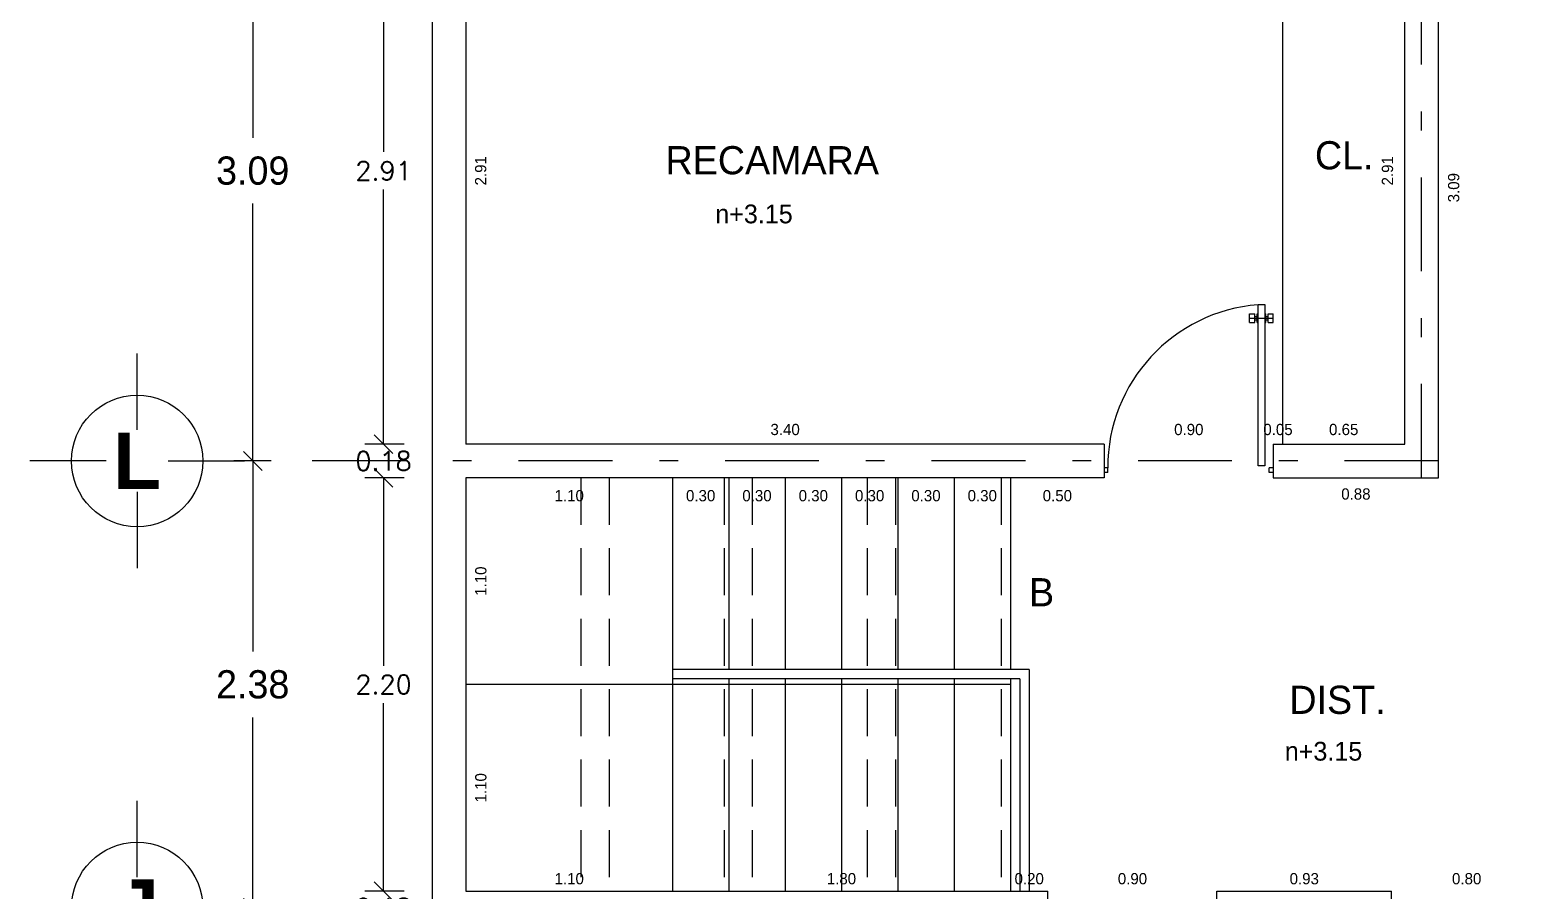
# Model space of a CAD drawing. Extents: x 12 to 127, y -37 to 29.
# Drawn here: x 58.28 to 66.24, y 7.18 to 11.77 of the extents above; entities that cross this region are included whole.
import ezdxf
from ezdxf.enums import TextEntityAlignment as Align

# ---------------------------------------------------------------- set-up
doc = ezdxf.new("R2010")
doc.units = 0
doc.header["$PDMODE"] = 34
doc.linetypes.add('DASHDOT', pattern=[1, 0.5, -0.25, 0, -0.25])
doc.linetypes.add('HIDDEN', pattern=[0.375, 0.25, -0.125])
doc.layers.get('0').update_dxf_attribs({"linetype": 'CONTINUOUS'})
doc.layers.get('DEFPOINTS').update_dxf_attribs({"linetype": 'CONTINUOUS'})
for name, color, linetype in [('CEXT', 5, 'CONTINUOUS'), ('CEXT2', 5, 'CONTINUOUS'), ('CINT', 7, 'CONTINUOUS'), ('DESNIVEL', 4, 'CONTINUOUS'), ('EJES', 10, 'DASHDOT'), ('M1', 2, 'CONTINUOUS'), ('MUROS', 6, 'CONTINUOUS'), ('NIVELES', 7, 'CONTINUOUS'), ('PROY', 3, 'HIDDEN'), ('PTAS', 33, 'CONTINUOUS'), ('TEJES', 7, 'CONTINUOUS'), ('TEXTOS', 7, 'CONTINUOUS')]:
    doc.layers.add(name, color=color, linetype=linetype)
doc.styles.add('EJES', font='swisseb.ttf')
doc.styles.add('LETER', font='simplex.shx')
doc.styles.add('STYLE1', font='ZURCHBXC.TTF')
doc.dimstyles.new('CEXT', dxfattribs={"dimtxt": 0.15, "dimasz": 0.1, "dimexe": 0.1, "dimexo": 0.15, "dimgap": 0.1, "dimtad": 0, "dimtih": 1, "dimtoh": 1, "dimzin": 0, "dimtxsty": 'STANDARD', "dimblk": 'COT', "dimblk1": 'OBLIQUE', "dimblk2": 'OBLIQUE', "dimsah": 1, "dimcen": 0.09, "dimse1": 1, "dimclrt": 7, "dimazin": 3, "dimtfac": 1, "dimtix": 1, "dimtmove": 0, "dimatfit": 3, "dimtolj": 1, "dimtzin": 0})
doc.dimstyles.new('CINT', dxfattribs={"dimtxt": 0.08, "dimasz": 0.02, "dimexe": 0.05, "dimexo": 0.2, "dimgap": 0.02, "dimtad": 0, "dimtih": 1, "dimtoh": 1, "dimzin": 0, "dimtxsty": 'STANDARD', "dimblk": 'COT', "dimcen": 0.09, "dimazin": 3, "dimtfac": 1, "dimtix": 1, "dimtofl": 0, "dimtmove": 0, "dimatfit": 3, "dimtolj": 1, "dimtzin": 0})
doc.dimstyles.new('CONS', dxfattribs={"dimtxt": 0.1, "dimasz": 0.1, "dimexe": 0.1, "dimexo": 0.15, "dimgap": 0.05, "dimtad": 0, "dimtih": 1, "dimtoh": 1, "dimzin": 0, "dimtxsty": 'LETER', "dimblk1": 'OBLIQUE', "dimblk2": 'OBLIQUE', "dimsah": 1, "dimcen": 0.09, "dimclrt": 7, "dimaunit": 1, "dimazin": 3, "dimtfac": 1, "dimtix": 1, "dimtofl": 0, "dimtmove": 0, "dimatfit": 3, "dimtolj": 1, "dimtzin": 0})

# ---------------------------------------------------------------- blocks, each defined once
blk = doc.blocks.new('PI')
for p, q in [((-0.09, 0.0717), (-0.09, 1.025)), ((-0.09, 1.025), (-0.05, 1.025)), ((-0.05, 1.025), (-0.05, 0.0717)), ((-0.14, 0.92), (-0.14, 0.97)), ((-0.14, 0.97), (-0.11, 0.97)), ((-0.14, 0.945), (0, 0.945)), ((-0.14, 0.92), (-0.11, 0.92)), ((-0.11, 0.92), (-0.11, 0.97)), ((-0.11, 0.955), (-0.095, 0.955)), ((-0.11, 0.935), (-0.095, 0.935)), ((-0.095, 0.97), (-0.09, 0.97)), ((-0.095, 0.92), (-0.095, 0.97)), ((-0.095, 0.92), (-0.09, 0.92)), ((-0.05, 0.97), (-0.045, 0.97)), ((-0.05, 0.92), (-0.045, 0.92)), ((-0.045, 0.92), (-0.045, 0.97)), ((-0.045, 0.955), (-0.03, 0.955)), ((-0.045, 0.935), (-0.03, 0.935)), ((-0.03, 0.92), (-0.03, 0.97)), ((-0.03, 0.97), (0, 0.97)), ((-0.03, 0.92), (0, 0.92)), ((0, 0.92), (0, 0.97)), ((-0.98, 0.0595), (-1, 0.0595)), ((-0.98, 0.0322), (-1, 0.0322)), ((-0.98, 0.0322), (-0.98, 0.0595)), ((-0.05, 0.0717), (-0.09, 0.0717)), ((-0.0248, 0.0322), (-0.0248, 0.0595)), ((0, 0.0595), (-0.0248, 0.0595)), ((0, 0.0322), (-0.0248, 0.0322))]:
    blk.add_line(p, q)
blk.add_arc((-0.0139, 0.061), 0.9661, 94.51866, 180.09329)
blk = doc.blocks.new('_OBLIQUE')
at = {"color": 0, "linetype": 'BYBLOCK'}
blk.add_line((-0.5, -0.5), (0.5, 0.5), dxfattribs=at)
blk = doc.blocks.new('*D109')
at = {"color": 0, "linetype": 'BYBLOCK'}
for p, q in [((59.567, 9.4704), (59.3693, 9.4704)), ((59.4693, 9.4704), (59.4693, 8.4554)), ((59.4693, 7.0904), (59.4693, 8.1054))]:
    blk.add_line(p, q, dxfattribs=at)
at = {"layer": 'DEFPOINTS', "color": 0, "linetype": 'BYBLOCK'}
for p in [(59.4693, 9.4704), (59.717, 9.4704), (59.488, 7.0904)]:
    blk.add_point(p, dxfattribs=at)
at = {"color": 0, "linetype": 'BYBLOCK', "xscale": 0.1, "yscale": 0.1, "zscale": 0.1}
for p, rotation in [((59.4693, 9.4704), 90), ((59.4693, 7.0904), 270)]:
    blk.add_blockref('_OBLIQUE', p, dxfattribs=dict(at, rotation=rotation))
at = {"color": 7, "linetype": 'BYBLOCK', "insert": (59.4693, 8.2804), "char_height": 0.15, "attachment_point": 5}
blk.add_mtext('\\A1;2.38', dxfattribs=at)
blk = doc.blocks.new('COT')
blk.add_circle((0, 0), 1)
blk = doc.blocks.new('*D110')
at = {"color": 0, "linetype": 'BYBLOCK'}
for p, q in [((59.567, 12.5604), (59.3693, 12.5604)), ((59.4693, 12.5604), (59.4693, 11.1904)), ((59.4693, 9.4704), (59.4693, 10.8404))]:
    blk.add_line(p, q, dxfattribs=at)
at = {"layer": 'DEFPOINTS', "color": 0, "linetype": 'BYBLOCK'}
for p in [(59.4693, 12.5604), (59.717, 12.5604), (59.717, 9.4704)]:
    blk.add_point(p, dxfattribs=at)
at = {"color": 0, "linetype": 'BYBLOCK', "xscale": 0.1, "yscale": 0.1, "zscale": 0.1}
for p, rotation in [((59.4693, 12.5604), 90), ((59.4693, 9.4704), 270)]:
    blk.add_blockref('_OBLIQUE', p, dxfattribs=dict(at, rotation=rotation))
at = {"color": 7, "linetype": 'BYBLOCK', "insert": (59.4693, 11.0154), "char_height": 0.15, "attachment_point": 5}
blk.add_mtext('\\A1;3.09', dxfattribs=at)
blk = doc.blocks.new('*D414')
at = {"layer": 'DEFPOINTS', "color": 0, "linetype": 'BYBLOCK'}
for p in [(65.5134, 12.4704), (65.605, 12.4704), (65.605, 9.5604)]:
    blk.add_point(p, dxfattribs=at)
at = {"color": 0, "linetype": 'BYBLOCK', "insert": (65.5134, 11.0154), "char_height": 0.06, "attachment_point": 5, "rotation": 90}
blk.add_mtext('\\A1;2.91', dxfattribs=at)
blk = doc.blocks.new('_NONE')
at = {"color": 0, "linetype": 'BYBLOCK'}
blk.add_circle((0, 0), 0.25, dxfattribs=at)
blk = doc.blocks.new('*D415')
at = {"layer": 'DEFPOINTS', "color": 0, "linetype": 'BYBLOCK'}
for p in [(60.605, 12.4704), (60.6838, 12.4704), (60.605, 9.5604)]:
    blk.add_point(p, dxfattribs=at)
at = {"color": 0, "linetype": 'BYBLOCK', "insert": (60.6838, 11.0154), "char_height": 0.06, "attachment_point": 5, "rotation": 90}
blk.add_mtext('\\A1;2.91', dxfattribs=at)
blk = doc.blocks.new('*D416')
at = {"layer": 'DEFPOINTS', "color": 0, "linetype": 'BYBLOCK'}
for p in [(64.005, 9.6377), (60.605, 9.5604), (64.005, 9.5604)]:
    blk.add_point(p, dxfattribs=at)
at = {"color": 0, "linetype": 'BYBLOCK', "insert": (62.305, 9.6377), "char_height": 0.06, "attachment_point": 5}
blk.add_mtext('\\A1;3.40', dxfattribs=at)
blk = doc.blocks.new('*D417')
at = {"layer": 'DEFPOINTS', "color": 0, "linetype": 'BYBLOCK'}
for p in [(64.905, 9.6377), (64.005, 9.5604), (64.905, 9.5604)]:
    blk.add_point(p, dxfattribs=at)
at = {"color": 0, "linetype": 'BYBLOCK', "insert": (64.455, 9.6377), "char_height": 0.06, "attachment_point": 5}
blk.add_mtext('\\A1;0.90', dxfattribs=at)
blk = doc.blocks.new('*D418')
at = {"layer": 'DEFPOINTS', "color": 0, "linetype": 'BYBLOCK'}
for p in [(65.605, 9.6377), (64.955, 9.5604), (65.605, 9.5604)]:
    blk.add_point(p, dxfattribs=at)
at = {"color": 0, "linetype": 'BYBLOCK', "insert": (65.28, 9.6377), "char_height": 0.06, "attachment_point": 5}
blk.add_mtext('\\A1;0.65', dxfattribs=at)
blk = doc.blocks.new('*D419')
at = {"layer": 'DEFPOINTS', "color": 0, "linetype": 'BYBLOCK'}
for p in [(65.785, 12.4704), (65.785, 9.3804), (65.8661, 9.3804)]:
    blk.add_point(p, dxfattribs=at)
at = {"color": 0, "linetype": 'BYBLOCK', "insert": (65.8661, 10.9254), "char_height": 0.06, "attachment_point": 5, "rotation": 90}
blk.add_mtext('\\A1;3.09', dxfattribs=at)
blk = doc.blocks.new('*D420')
at = {"layer": 'DEFPOINTS', "color": 0, "linetype": 'BYBLOCK'}
for p in [(64.905, 9.3804), (65.785, 9.3804), (64.905, 9.2943)]:
    blk.add_point(p, dxfattribs=at)
at = {"color": 0, "linetype": 'BYBLOCK', "insert": (65.345, 9.2943), "char_height": 0.06, "attachment_point": 5}
blk.add_mtext('\\A1;0.88', dxfattribs=at)
blk = doc.blocks.new('*D421')
at = {"layer": 'DEFPOINTS', "color": 0, "linetype": 'BYBLOCK'}
for p in [(63.505, 9.3804), (64.005, 9.3804), (63.505, 9.2853)]:
    blk.add_point(p, dxfattribs=at)
at = {"color": 0, "linetype": 'BYBLOCK', "insert": (63.755, 9.2853), "char_height": 0.06, "attachment_point": 5}
blk.add_mtext('\\A1;0.50', dxfattribs=at)
blk = doc.blocks.new('*D422')
at = {"layer": 'DEFPOINTS', "color": 0, "linetype": 'BYBLOCK'}
for p in [(63.205, 9.3804), (63.505, 9.3804), (63.205, 9.2853)]:
    blk.add_point(p, dxfattribs=at)
at = {"color": 0, "linetype": 'BYBLOCK', "insert": (63.355, 9.2853), "char_height": 0.06, "attachment_point": 5}
blk.add_mtext('\\A1;0.30', dxfattribs=at)
blk = doc.blocks.new('*D423')
at = {"layer": 'DEFPOINTS', "color": 0, "linetype": 'BYBLOCK'}
for p in [(62.905, 9.3804), (63.205, 9.3804), (62.905, 9.2853)]:
    blk.add_point(p, dxfattribs=at)
at = {"color": 0, "linetype": 'BYBLOCK', "insert": (63.055, 9.2853), "char_height": 0.06, "attachment_point": 5}
blk.add_mtext('\\A1;0.30', dxfattribs=at)
blk = doc.blocks.new('*D424')
at = {"layer": 'DEFPOINTS', "color": 0, "linetype": 'BYBLOCK'}
for p in [(62.605, 9.3804), (62.905, 9.3804), (62.605, 9.2853)]:
    blk.add_point(p, dxfattribs=at)
at = {"color": 0, "linetype": 'BYBLOCK', "insert": (62.755, 9.2853), "char_height": 0.06, "attachment_point": 5}
blk.add_mtext('\\A1;0.30', dxfattribs=at)
blk = doc.blocks.new('*D425')
at = {"layer": 'DEFPOINTS', "color": 0, "linetype": 'BYBLOCK'}
for p in [(62.305, 9.3804), (62.605, 9.3804), (62.305, 9.2853)]:
    blk.add_point(p, dxfattribs=at)
at = {"color": 0, "linetype": 'BYBLOCK', "insert": (62.455, 9.2853), "char_height": 0.06, "attachment_point": 5}
blk.add_mtext('\\A1;0.30', dxfattribs=at)
blk = doc.blocks.new('*D426')
at = {"layer": 'DEFPOINTS', "color": 0, "linetype": 'BYBLOCK'}
for p in [(62.005, 9.3804), (62.305, 9.3804), (62.005, 9.2853)]:
    blk.add_point(p, dxfattribs=at)
at = {"color": 0, "linetype": 'BYBLOCK', "insert": (62.155, 9.2853), "char_height": 0.06, "attachment_point": 5}
blk.add_mtext('\\A1;0.30', dxfattribs=at)
blk = doc.blocks.new('*D427')
at = {"layer": 'DEFPOINTS', "color": 0, "linetype": 'BYBLOCK'}
for p in [(61.705, 9.3804), (62.005, 9.3804), (61.705, 9.2853)]:
    blk.add_point(p, dxfattribs=at)
at = {"color": 0, "linetype": 'BYBLOCK', "insert": (61.855, 9.2853), "char_height": 0.06, "attachment_point": 5}
blk.add_mtext('\\A1;0.30', dxfattribs=at)
blk = doc.blocks.new('*D428')
at = {"layer": 'DEFPOINTS', "color": 0, "linetype": 'BYBLOCK'}
for p in [(60.605, 9.3804), (61.705, 9.3804), (60.605, 9.2853)]:
    blk.add_point(p, dxfattribs=at)
at = {"color": 0, "linetype": 'BYBLOCK', "insert": (61.155, 9.2853), "char_height": 0.06, "attachment_point": 5}
blk.add_mtext('\\A1;1.10', dxfattribs=at)
blk = doc.blocks.new('*D453')
at = {"layer": 'DEFPOINTS', "color": 0, "linetype": 'BYBLOCK'}
for p in [(64.605, 7.2461), (64.605, 7.1804), (65.535, 7.1804)]:
    blk.add_point(p, dxfattribs=at)
at = {"color": 0, "linetype": 'BYBLOCK', "insert": (65.07, 7.2461), "char_height": 0.06, "attachment_point": 5}
blk.add_mtext('\\A1;0.93', dxfattribs=at)
blk = doc.blocks.new('*D454')
at = {"layer": 'DEFPOINTS', "color": 0, "linetype": 'BYBLOCK'}
for p in [(63.705, 7.2461), (63.705, 7.1804), (64.605, 7.1804)]:
    blk.add_point(p, dxfattribs=at)
at = {"color": 0, "linetype": 'BYBLOCK', "insert": (64.155, 7.2461), "char_height": 0.06, "attachment_point": 5}
blk.add_mtext('\\A1;0.90', dxfattribs=at)
blk = doc.blocks.new('*D455')
at = {"layer": 'DEFPOINTS', "color": 0, "linetype": 'BYBLOCK'}
for p in [(63.505, 7.2461), (63.505, 7.1804), (63.705, 7.1804)]:
    blk.add_point(p, dxfattribs=at)
at = {"color": 0, "linetype": 'BYBLOCK', "insert": (63.605, 7.2461), "char_height": 0.06, "attachment_point": 5}
blk.add_mtext('\\A1;0.20', dxfattribs=at)
blk = doc.blocks.new('*D456')
at = {"layer": 'DEFPOINTS', "color": 0, "linetype": 'BYBLOCK'}
for p in [(61.705, 7.2461), (61.705, 7.1804), (63.505, 7.1804)]:
    blk.add_point(p, dxfattribs=at)
at = {"color": 0, "linetype": 'BYBLOCK', "insert": (62.605, 7.2461), "char_height": 0.06, "attachment_point": 5}
blk.add_mtext('\\A1;1.80', dxfattribs=at)
blk = doc.blocks.new('*D457')
at = {"layer": 'DEFPOINTS', "color": 0, "linetype": 'BYBLOCK'}
for p in [(60.605, 7.2461), (60.605, 7.1804), (61.705, 7.1804)]:
    blk.add_point(p, dxfattribs=at)
at = {"color": 0, "linetype": 'BYBLOCK', "insert": (61.155, 7.2461), "char_height": 0.06, "attachment_point": 5}
blk.add_mtext('\\A1;1.10', dxfattribs=at)
blk = doc.blocks.new('*D458')
at = {"layer": 'DEFPOINTS', "color": 0, "linetype": 'BYBLOCK'}
for p in [(60.605, 8.2804), (60.6843, 8.2804), (60.605, 7.1804)]:
    blk.add_point(p, dxfattribs=at)
at = {"color": 0, "linetype": 'BYBLOCK', "insert": (60.6843, 7.7304), "char_height": 0.06, "attachment_point": 5, "rotation": 90}
blk.add_mtext('\\A1;1.10', dxfattribs=at)
blk = doc.blocks.new('*D459')
at = {"layer": 'DEFPOINTS', "color": 0, "linetype": 'BYBLOCK'}
for p in [(60.605, 9.3804), (60.6843, 9.3804), (60.605, 8.2804)]:
    blk.add_point(p, dxfattribs=at)
at = {"color": 0, "linetype": 'BYBLOCK', "insert": (60.6843, 8.8304), "char_height": 0.06, "attachment_point": 5, "rotation": 90}
blk.add_mtext('\\A1;1.10', dxfattribs=at)
blk = doc.blocks.new('*D529')
at = {"layer": 'DEFPOINTS', "color": 0, "linetype": 'BYBLOCK'}
for p in [(64.905, 9.6377), (64.905, 9.5604), (64.955, 9.5604)]:
    blk.add_point(p, dxfattribs=at)
at = {"color": 0, "linetype": 'BYBLOCK', "insert": (64.93, 9.6377), "char_height": 0.06, "attachment_point": 5}
blk.add_mtext('\\A1;0.05', dxfattribs=at)
blk = doc.blocks.new('*D533')
at = {"layer": 'DEFPOINTS', "color": 0, "linetype": 'BYBLOCK'}
for p in [(66.335, 7.2461), (65.535, 7.1804), (66.335, 7.1804)]:
    blk.add_point(p, dxfattribs=at)
at = {"color": 0, "linetype": 'BYBLOCK', "insert": (65.935, 7.2461), "char_height": 0.06, "attachment_point": 5}
blk.add_mtext('\\A1;0.80', dxfattribs=at)
blk = doc.blocks.new('*D597')
at = {"color": 0, "linetype": 'BYBLOCK'}
for p, q in [((60.1659, 12.4704), (60.1659, 11.1154)), ((60.1659, 9.5604), (60.1659, 10.9154)), ((60.275, 9.5604), (60.0659, 9.5604))]:
    blk.add_line(p, q, dxfattribs=at)
at = {"layer": 'DEFPOINTS', "color": 0, "linetype": 'BYBLOCK'}
for p in [(60.425, 12.4704), (60.1659, 9.5604), (60.425, 9.5604)]:
    blk.add_point(p, dxfattribs=at)
at = {"color": 0, "linetype": 'BYBLOCK', "xscale": 0.1, "yscale": 0.1, "zscale": 0.1}
for p, rotation in [((60.1659, 12.4704), 90), ((60.1659, 9.5604), 270)]:
    blk.add_blockref('_OBLIQUE', p, dxfattribs=dict(at, rotation=rotation))
at = {"color": 7, "linetype": 'BYBLOCK', "insert": (60.1659, 11.0154), "char_height": 0.1, "attachment_point": 5, "style": 'LETER'}
blk.add_mtext('\\A1;2.91', dxfattribs=at)
blk = doc.blocks.new('*D598')
at = {"color": 0, "linetype": 'BYBLOCK'}
for p, q in [((60.1659, 9.5604), (60.1659, 9.6604)), ((60.275, 9.3804), (60.0659, 9.3804)), ((60.1659, 9.3804), (60.1659, 9.2804))]:
    blk.add_line(p, q, dxfattribs=at)
at = {"layer": 'DEFPOINTS', "color": 0, "linetype": 'BYBLOCK'}
for p in [(60.425, 9.5604), (60.1659, 9.3804), (60.425, 9.3804)]:
    blk.add_point(p, dxfattribs=at)
at = {"color": 0, "linetype": 'BYBLOCK', "xscale": 0.1, "yscale": 0.1, "zscale": 0.1}
for p, rotation in [((60.1659, 9.5604), 270), ((60.1659, 9.3804), 90)]:
    blk.add_blockref('_OBLIQUE', p, dxfattribs=dict(at, rotation=rotation))
at = {"color": 7, "linetype": 'BYBLOCK', "insert": (60.1659, 9.4704), "char_height": 0.1, "attachment_point": 5, "style": 'LETER'}
blk.add_mtext('\\A1;0.18', dxfattribs=at)
blk = doc.blocks.new('*D599')
at = {"color": 0, "linetype": 'BYBLOCK'}
for p, q in [((60.1659, 9.3804), (60.1659, 8.3804)), ((60.1659, 7.1804), (60.1659, 8.1804)), ((60.275, 7.1804), (60.0659, 7.1804))]:
    blk.add_line(p, q, dxfattribs=at)
at = {"layer": 'DEFPOINTS', "color": 0, "linetype": 'BYBLOCK'}
for p in [(60.425, 9.3804), (60.1659, 7.1804), (60.425, 7.1804)]:
    blk.add_point(p, dxfattribs=at)
at = {"color": 0, "linetype": 'BYBLOCK', "xscale": 0.1, "yscale": 0.1, "zscale": 0.1}
for p, rotation in [((60.1659, 9.3804), 90), ((60.1659, 7.1804), 270)]:
    blk.add_blockref('_OBLIQUE', p, dxfattribs=dict(at, rotation=rotation))
at = {"color": 7, "linetype": 'BYBLOCK', "insert": (60.1659, 8.2804), "char_height": 0.1, "attachment_point": 5, "style": 'LETER'}
blk.add_mtext('\\A1;2.20', dxfattribs=at)
blk = doc.blocks.new('*D600')
at = {"color": 0, "linetype": 'BYBLOCK'}
for p, q in [((60.1659, 7.1804), (60.1659, 7.2804)), ((60.275, 7.0004), (60.0659, 7.0004)), ((60.1659, 7.0004), (60.1659, 6.9004))]:
    blk.add_line(p, q, dxfattribs=at)
at = {"layer": 'DEFPOINTS', "color": 0, "linetype": 'BYBLOCK'}
for p in [(60.425, 7.1804), (60.1659, 7.0004), (60.425, 7.0004)]:
    blk.add_point(p, dxfattribs=at)
at = {"color": 0, "linetype": 'BYBLOCK', "xscale": 0.1, "yscale": 0.1, "zscale": 0.1}
for p, rotation in [((60.1659, 7.1804), 270), ((60.1659, 7.0004), 90)]:
    blk.add_blockref('_OBLIQUE', p, dxfattribs=dict(at, rotation=rotation))
at = {"color": 7, "linetype": 'BYBLOCK', "insert": (60.1659, 7.0904), "char_height": 0.1, "attachment_point": 5, "style": 'LETER'}
blk.add_mtext('\\A1;0.18', dxfattribs=at)

msp = doc.modelspace()

# ---------------------------------------------------------------- linework, layer by layer
at = {"layer": 'DESNIVEL'}
for p, q in [((61.705, 9.3804), (61.705, 7.1804)), ((62.005, 9.3804), (62.005, 8.3604)), ((62.305, 9.3804), (62.305, 8.3604)), ((62.605, 9.3804), (62.605, 8.3604)), ((62.905, 9.3804), (62.905, 8.3604)), ((63.205, 9.3804), (63.205, 8.3604)), ((63.505, 9.3804), (63.505, 8.3604)), ((63.605, 8.3604), (61.705, 8.3604)), ((63.605, 8.3604), (63.605, 7.1804)), ((63.505, 8.2804), (60.605, 8.2804)), ((63.555, 8.3104), (61.705, 8.3104)), ((62.005, 8.3104), (62.005, 7.1804)), ((62.305, 8.3104), (62.305, 7.1804)), ((62.605, 8.3104), (62.605, 7.1804)), ((62.905, 8.3104), (62.905, 7.1804)), ((63.205, 8.3104), (63.205, 7.1804)), ((63.505, 8.3104), (63.505, 7.1804)), ((63.555, 8.3104), (63.555, 7.1804))]:
    msp.add_line(p, q, dxfattribs=at)
at = {"layer": 'EJES'}
for p, q in [((65.695, 9.3804), (65.695, 19.0777)), ((65.785, 9.4704), (59.425, 9.4704))]:
    msp.add_line(p, q, dxfattribs=at)
at = {"layer": 'EJES', "color": 5, "linetype": 'CONTINUOUS', "ltscale": 0.5}
for p, q in [((58.8537, 9.6353), (58.8537, 10.0417)), ((58.6888, 9.4704), (58.2824, 9.4704)), ((59.0186, 9.4704), (59.425, 9.4704)), ((58.8537, 9.3055), (58.8537, 8.8991)), ((58.8537, 7.2553), (58.8537, 7.6617))]:
    msp.add_line(p, q, dxfattribs=at)
for centre in [(58.8537, 9.4704), (58.8537, 7.0904)]:
    msp.add_circle(centre, 0.35, dxfattribs=at)
at = {"layer": 'M1'}
msp.add_line((64.955, 9.5604), (64.955, 12.4704), dxfattribs=at)
at = {"layer": 'MUROS'}
for p, q in [((60.425, 12.6504), (60.425, 3.3504)), ((60.605, 12.4704), (60.605, 9.5604)), ((65.605, 9.5604), (65.605, 12.4704)), ((65.785, 9.3804), (65.785, 12.4704)), ((64.005, 9.5604), (60.605, 9.5604)), ((64.005, 9.5604), (64.005, 9.3804)), ((64.905, 9.5604), (65.605, 9.5604)), ((64.905, 9.5604), (64.905, 9.3804)), ((60.605, 9.3804), (60.605, 7.1804)), ((64.005, 9.3804), (60.605, 9.3804)), ((64.905, 9.3804), (65.785, 9.3804)), ((60.605, 7.1804), (63.705, 7.1804)), ((63.705, 7.0004), (63.705, 7.1804)), ((64.605, 7.0004), (64.605, 7.1804)), ((64.605, 7.1804), (65.535, 7.1804)), ((65.535, 7.0004), (65.535, 7.1804))]:
    msp.add_line(p, q, dxfattribs=at)
at = {"layer": 'PROY'}
for p, q in [((61.2175, 9.3804), (61.2175, 7.1804)), ((61.3675, 9.3804), (61.3675, 7.1804)), ((61.98, 9.3804), (61.98, 7.1804)), ((62.13, 9.3804), (62.13, 7.1804)), ((62.7425, 9.3804), (62.7425, 7.1804)), ((62.8925, 9.3804), (62.8925, 7.1804)), ((63.455, 9.3804), (63.455, 7.1804))]:
    msp.add_line(p, q, dxfattribs=at)

# ---------------------------------------------------------------- block references
at = {"layer": 'PTAS', "xscale": 0.9, "yscale": 0.9, "zscale": 0.9}
msp.add_blockref('PI', (64.905, 9.3804), dxfattribs=at)

# ---------------------------------------------------------------- texts
at = {"layer": 'NIVELES'}
for p in [(61.9328, 10.7357), (64.9662, 7.8751)]:
    msp.add_text('n+3.15', height=0.1, dxfattribs=at).set_placement(p)
at = {"layer": 'TEJES', "ltscale": 0.5, "style": 'EJES'}
for s, p in [('L', (58.8537, 9.4704)), ('J', (58.8537, 7.0904))]:
    msp.add_text(s, height=0.3, dxfattribs=at).set_placement(p, align=Align.MIDDLE)
at = {"layer": 'TEXTOS', "style": 'STYLE1'}
for s, p in [('RECAMARA', (62.2364, 11.0717)), ('CL.', (65.2828, 11.098)), ('B', (63.6709, 8.7716)), ('DIST.', (65.247, 8.1989))]:
    msp.add_text(s, height=0.15, dxfattribs=at).set_placement(p, align=Align.MIDDLE)

# ---------------------------------------------------------------- dimensions: what is measured, and where the dimension line sits
at = {"layer": 'CEXT'}
for base, p1, p2, picture, middle in [((59.4693, 12.5604), (59.717, 9.4704), (59.717, 12.5604), '*D110', (59.4693, 11.0154)), ((59.4693, 9.4704), (59.488, 7.0904), (59.717, 9.4704), '*D109', (59.4693, 8.2804))]:
    dim = msp.add_linear_dim(base=base, p1=p1, p2=p2, angle=90, dimstyle='CEXT', override={"dimtxt": 0.15, "dimse1": 1, "dimclrt": 7}, dxfattribs=at)
    dim.commit()
    dim.dimension.update_dxf_attribs({"geometry": picture, "text_midpoint": middle})
at = {"layer": 'CEXT2'}
for base, p1, p2, picture, middle in [((60.1659, 9.5604), (60.425, 12.4704), (60.425, 9.5604), '*D597', (60.1659, 11.0154)), ((60.1659, 9.3804), (60.425, 9.5604), (60.425, 9.3804), '*D598', (60.1659, 9.4704)), ((60.1659, 7.1804), (60.425, 9.3804), (60.425, 7.1804), '*D599', (60.1659, 8.2804)), ((60.1659, 7.0004), (60.425, 7.1804), (60.425, 7.0004), '*D600', (60.1659, 7.0904))]:
    dim = msp.add_linear_dim(base=base, p1=p1, p2=p2, angle=90, dimstyle='CONS', override={"dimscale": 1, "dimse1": 1, "dimclrt": 7}, dxfattribs=at)
    dim.commit()
    dim.dimension.update_dxf_attribs({"geometry": picture, "text_midpoint": middle})
at = {"layer": 'CINT'}
for base, p1, p2, picture, middle in [((60.6838, 12.4704), (60.605, 9.5604), (60.605, 12.4704), '*D415', (60.6838, 11.0154)), ((65.5134, 12.4704), (65.605, 9.5604), (65.605, 12.4704), '*D414', (65.5134, 11.0154)), ((65.8661, 9.3804), (65.785, 12.4704), (65.785, 9.3804), '*D419', (65.8661, 10.9254)), ((60.6843, 9.3804), (60.605, 8.2804), (60.605, 9.3804), '*D459', (60.6843, 8.8304)), ((60.6843, 8.2804), (60.605, 7.1804), (60.605, 8.2804), '*D458', (60.6843, 7.7304))]:
    dim = msp.add_linear_dim(base=base, p1=p1, p2=p2, angle=90, dimstyle='CINT', override={"dimtxt": 0.06, "dimtih": 0, "dimtoh": 0, "dimblk1": 'NONE', "dimblk2": 'NONE', "dimsah": 1, "dimse1": 1, "dimse2": 1, "dimsd1": 1, "dimsd2": 1}, dxfattribs=at)
    dim.commit()
    dim.dimension.update_dxf_attribs({"geometry": picture, "text_midpoint": middle})
for base, p1, p2, picture, middle in [((64.005, 9.6377), (60.605, 9.5604), (64.005, 9.5604), '*D416', (62.305, 9.6377)), ((64.905, 9.6377), (64.005, 9.5604), (64.905, 9.5604), '*D417', (64.455, 9.6377)), ((64.905, 9.6377), (64.955, 9.5604), (64.905, 9.5604), '*D529', (64.93, 9.6377)), ((65.605, 9.6377), (64.955, 9.5604), (65.605, 9.5604), '*D418', (65.28, 9.6377)), ((60.605, 9.2853), (61.705, 9.3804), (60.605, 9.3804), '*D428', (61.155, 9.2853)), ((61.705, 9.2853), (62.005, 9.3804), (61.705, 9.3804), '*D427', (61.855, 9.2853)), ((62.005, 9.2853), (62.305, 9.3804), (62.005, 9.3804), '*D426', (62.155, 9.2853)), ((62.305, 9.2853), (62.605, 9.3804), (62.305, 9.3804), '*D425', (62.455, 9.2853)), ((62.605, 9.2853), (62.905, 9.3804), (62.605, 9.3804), '*D424', (62.755, 9.2853)), ((62.905, 9.2853), (63.205, 9.3804), (62.905, 9.3804), '*D423', (63.055, 9.2853)), ((63.205, 9.2853), (63.505, 9.3804), (63.205, 9.3804), '*D422', (63.355, 9.2853)), ((63.505, 9.2853), (64.005, 9.3804), (63.505, 9.3804), '*D421', (63.755, 9.2853)), ((64.905, 9.2943), (65.785, 9.3804), (64.905, 9.3804), '*D420', (65.345, 9.2943)), ((60.605, 7.2461), (61.705, 7.1804), (60.605, 7.1804), '*D457', (61.155, 7.2461)), ((61.705, 7.2461), (63.505, 7.1804), (61.705, 7.1804), '*D456', (62.605, 7.2461)), ((63.505, 7.2461), (63.705, 7.1804), (63.505, 7.1804), '*D455', (63.605, 7.2461)), ((63.705, 7.2461), (64.605, 7.1804), (63.705, 7.1804), '*D454', (64.155, 7.2461)), ((64.605, 7.2461), (65.535, 7.1804), (64.605, 7.1804), '*D453', (65.07, 7.2461)), ((66.335, 7.2461), (65.535, 7.1804), (66.335, 7.1804), '*D533', (65.935, 7.2461))]:
    dim = msp.add_linear_dim(base=base, p1=p1, p2=p2, dimstyle='CINT', override={"dimtxt": 0.06, "dimtih": 0, "dimtoh": 0, "dimblk1": 'NONE', "dimblk2": 'NONE', "dimsah": 1, "dimse1": 1, "dimse2": 1, "dimsd1": 1, "dimsd2": 1}, dxfattribs=at)
    dim.commit()
    dim.dimension.update_dxf_attribs({"geometry": picture, "text_midpoint": middle})

doc.saveas('drawing.dxf')
